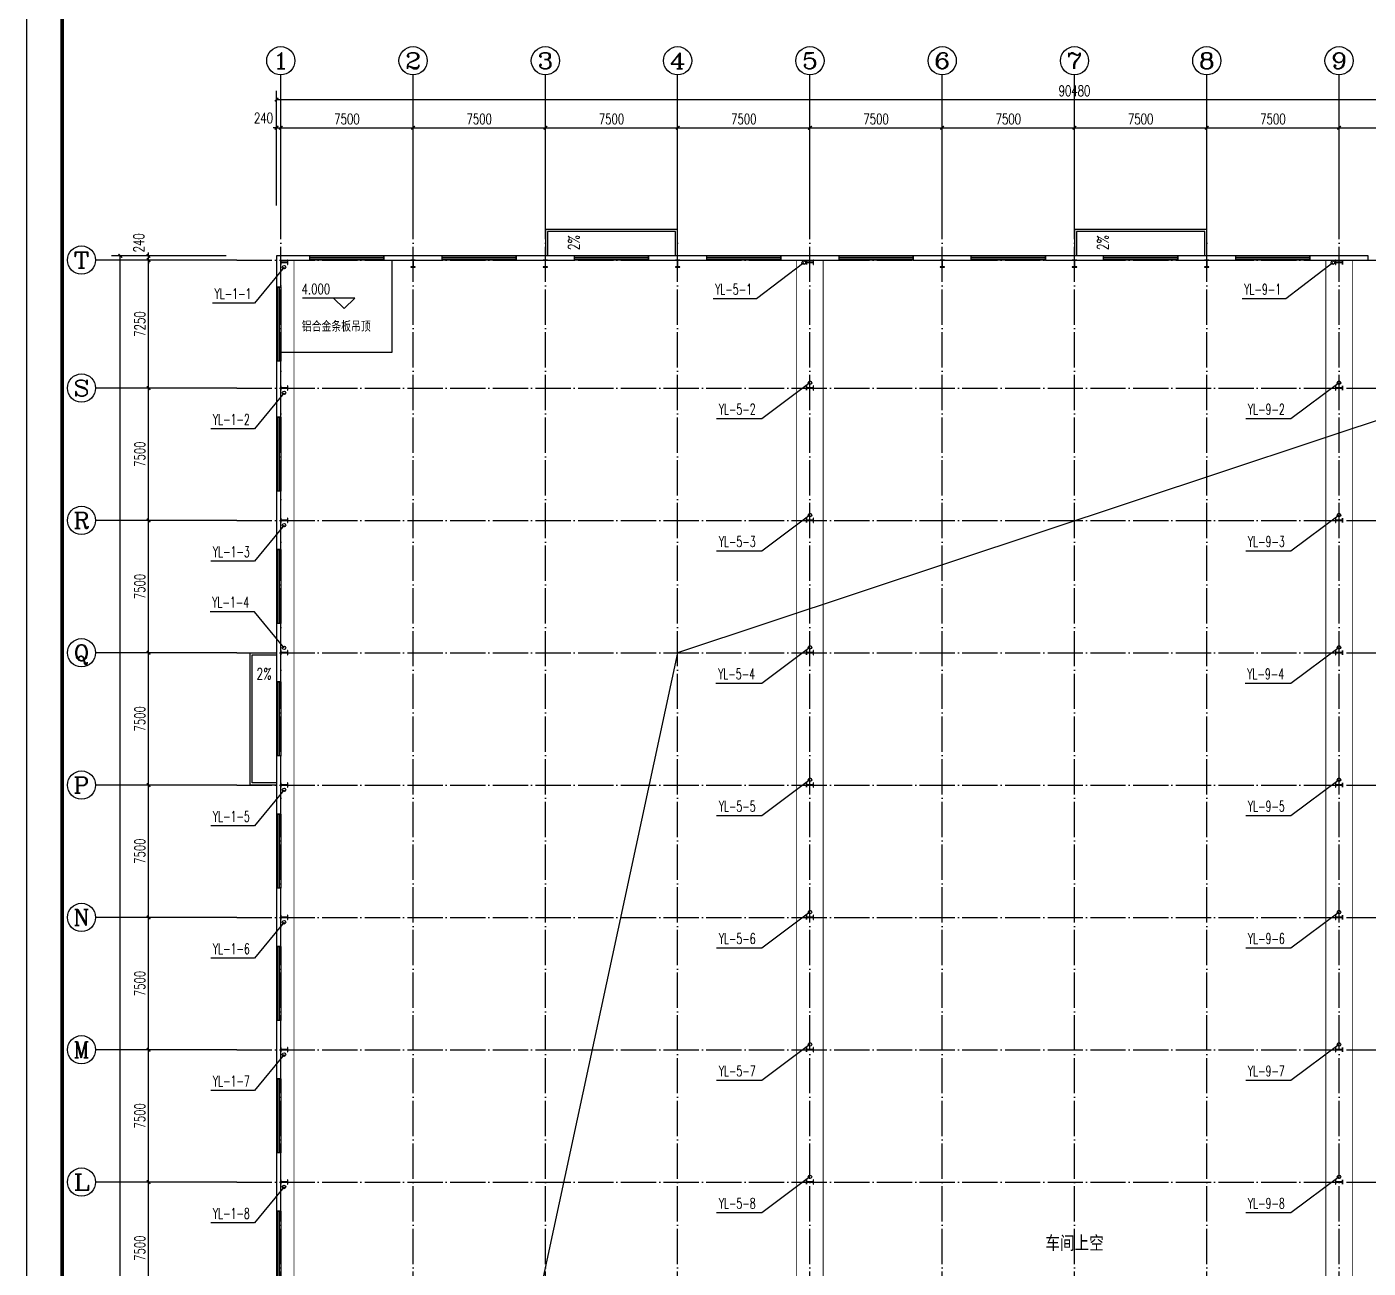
# Model space of a CAD drawing. Extents: x 14204718 to 16986381, y -1556765 to -15898.
# Drawn here: x 14849916 to 14925966, y -577024 to -506674 of the extents above; entities that cross this region are included whole.
import ezdxf
from ezdxf.enums import TextEntityAlignment as Align

# ---------------------------------------------------------------- set-up
doc = ezdxf.new("R2010")
doc.units = 0
doc.header["$LTSCALE"] = 1000
doc.header["$MEASUREMENT"] = 0
doc.linetypes.add('DASH', pattern=[0.35, 0.25, -0.1])
doc.linetypes.add('DOTE', pattern=[2.42, 2, -0.2, 0.02, -0.2])
for name, color, linetype in [('AXIS', 3, 'Continuous'), ('AXIS_TEXT', 7, 'Continuous'), ('COLUMN', 2, 'Continuous'), ('DIM_ELEV', 3, 'Continuous'), ('DIM_SYMB', 3, 'Continuous'), ('DIM_雨水', 3, 'Continuous'), ('DOTE', 8, 'DOTE'), ('PUB_TEXT', 7, 'Continuous'), ('TK', 4, 'Continuous'), ('TWT_TEXT', 7, 'Continuous'), ('VPIPE-雨水', 4, 'Continuous'), ('WALL-PARAPET', 6, 'Continuous'), ('WINDOW', 4, 'Continuous')]:
    doc.layers.add(name, color=color, linetype=linetype)
doc.styles.add('_TCH_AXIS', font='COMPLEX', dxfattribs={"bigfont": 'GBCBIG'})
doc.styles.add('_TCH_DIM', font='SIMPLEX', dxfattribs={"bigfont": 'GBCBIG'})
doc.styles.add('_TCH_DIM_T3', font='SIMPLEX', dxfattribs={"width": 0.705882, "bigfont": 'GBCBIG'})
doc.styles.add('_TWT_SERIAL', font='COMPLEX', dxfattribs={"width": 0.8, "height": 3, "bigfont": 'HZTXT'})
doc.styles.add('COMPLEX', font='COMPLEX')
doc.styles.add('TK-LG-B', font='', dxfattribs={"width": 0.75})
doc.styles.add('YAYA', font='', dxfattribs={"width": 0.8, "height": 1})
doc.styles.get('TK-LG-B').set_extended_font_data('SimSun')
doc.styles.get('YAYA').set_extended_font_data('SimSun')
doc.dimstyles.new('_TCH_ARCH&&200', dxfattribs={"dimtxt": 595, "dimasz": 200, "dimexe": 500, "dimexo": 600, "dimgap": 200, "dimtad": 1, "dimdec": 0, "dimzin": 0, "dimdsep": 46, "dimtxsty": '_TCH_DIM_T3', "dimblk": 'ARCHTICK', "dimcen": 0.09, "dimclrt": 7, "dimazin": 2, "dimtfac": 1, "dimtdec": 0, "dimtix": 1, "dimtmove": 2, "dimatfit": 3, "dimfxl": 0, "dimtolj": 1, "dimtzin": 0, "dimarcsym": 0})

# ---------------------------------------------------------------- blocks, each defined once
blk = doc.blocks.new('A$C797E1D2B')
at = {"layer": 'COLUMN'}
h = blk.add_hatch(color=256, dxfattribs=at)
h.paths.add_polyline_path([(125, 400), (250, 400), (250, 388), (130, 388), (130, 200), (125, 200)])
h.paths.add_polyline_path([(0, 400), (125, 400), (125, 200), (120, 200), (120, 388), (0, 388)])
h.paths.add_polyline_path([(0, 12), (120, 12), (120, 200), (125, 200), (125, 0), (0, 0)])
h.paths.add_polyline_path([(125, 200), (130, 200), (130, 12), (250, 12), (250, 0), (125, 0)])
blk.add_lwpolyline([(250, 0), (250, 12), (130, 12), (130, 388), (250, 388), (250, 400), (0, 400), (0, 388), (120, 388), (120, 12), (0, 12), (0, 0)], close=True, dxfattribs=at)
blk = doc.blocks.new('GeYuanFrame_11217718', base_point=(20.09, 4.53))
at = {"layer": 'TK'}
blk.add_lwpolyline([(20.09, 4.53), (20.09, 598.53), (1071.09, 598.53), (1071.09, 4.53)], close=True, dxfattribs=at)
at = {"layer": 'TK', "const_width": 1}
blk.add_lwpolyline([(45.09, 588.53), (1061.09, 588.53), (1061.09, 14.53), (45.09, 14.53)], close=True, dxfattribs=at)
blk = doc.blocks.new('$TCHSYS$WIN2D')
for p, q in [((-0.5, 0.5), (0.5, 0.5)), ((-0.5, 0.5), (-0.5, -0.5)), ((0.5, 0.5), (0.5, -0.5)), ((0.5, 0.167), (-0.5, 0.167)), ((0.5, -0.167), (-0.5, -0.167)), ((-0.5, -0.5), (0.5, -0.5))]:
    blk.add_line(p, q)
blk = doc.blocks.new('_AXISO')
blk.add_circle((0, 0), 0.5)
at = {"layer": 'AXIS_TEXT', "style": 'COMPLEX', "width": 1.041667}
blk.add_attdef('A', text='', height=0.56, dxfattribs=at).set_placement((-0.25, -0.28), (0.25, -0.28), align=Align.FIT)
blk = doc.blocks.new('_ArchTick')
at = {"color": 0, "linetype": 'ByBlock', "const_width": 0.4}
blk.add_lwpolyline([(-0.5, -0.5), (0.5, 0.5)], dxfattribs=at)
blk = doc.blocks.new('*D229')
at = {"layer": 'AXIS', "color": 0, "lineweight": -2}
for p, q in [((14861216, -519654), (14854716, -519654)), ((14855216, -647134), (14855216, -519654)), ((14861216, -647134), (14854716, -647134))]:
    blk.add_line(p, q, dxfattribs=at)
at = {"layer": 'Defpoints', "color": 0}
for p in [(14855216, -519654), (14861816, -519654), (14861816, -647134)]:
    blk.add_point(p, dxfattribs=at)
at = {"layer": 'AXIS', "color": 0, "lineweight": -2, "xscale": 200, "yscale": 200, "zscale": 200}
for p, rotation in [((14855216, -519654), 90), ((14855216, -647134), 270)]:
    blk.add_blockref('_ArchTick', p, dxfattribs=dict(at, rotation=rotation))
at = {"layer": 'AXIS', "color": 7, "insert": (14854719, -583394), "char_height": 595, "attachment_point": 5, "rotation": 90, "style": '_TCH_DIM_T3'}
blk.add_mtext('\\A1;127480', dxfattribs=at)
blk = doc.blocks.new('*D240')
at = {"layer": 'AXIS', "color": 0, "lineweight": -2}
for p, q in [((14861216, -572144), (14856316, -572144)), ((14856816, -579644), (14856816, -572144)), ((14861216, -579644), (14856316, -579644))]:
    blk.add_line(p, q, dxfattribs=at)
at = {"layer": 'Defpoints', "color": 0}
for p in [(14856816, -572144), (14861816, -572144), (14861816, -579644)]:
    blk.add_point(p, dxfattribs=at)
at = {"layer": 'AXIS', "color": 0, "lineweight": -2, "xscale": 200, "yscale": 200, "zscale": 200}
for p, rotation in [((14856816, -572144), 90), ((14856816, -579644), 270)]:
    blk.add_blockref('_ArchTick', p, dxfattribs=dict(at, rotation=rotation))
at = {"layer": 'AXIS', "color": 7, "insert": (14856319, -575894), "char_height": 595, "attachment_point": 5, "rotation": 90, "style": '_TCH_DIM_T3'}
blk.add_mtext('\\A1;7500', dxfattribs=at)
blk = doc.blocks.new('*D241')
at = {"layer": 'AXIS', "color": 0, "lineweight": -2}
for p, q in [((14861216, -564644), (14856316, -564644)), ((14856816, -572144), (14856816, -564644)), ((14861216, -572144), (14856316, -572144))]:
    blk.add_line(p, q, dxfattribs=at)
at = {"layer": 'Defpoints', "color": 0}
for p in [(14856816, -564644), (14861816, -564644), (14861816, -572144)]:
    blk.add_point(p, dxfattribs=at)
at = {"layer": 'AXIS', "color": 0, "lineweight": -2, "xscale": 200, "yscale": 200, "zscale": 200}
for p, rotation in [((14856816, -564644), 90), ((14856816, -572144), 270)]:
    blk.add_blockref('_ArchTick', p, dxfattribs=dict(at, rotation=rotation))
at = {"layer": 'AXIS', "color": 7, "insert": (14856319, -568394), "char_height": 595, "attachment_point": 5, "rotation": 90, "style": '_TCH_DIM_T3'}
blk.add_mtext('\\A1;7500', dxfattribs=at)
blk = doc.blocks.new('*D242')
at = {"layer": 'AXIS', "color": 0, "lineweight": -2}
for p, q in [((14861216, -557144), (14856316, -557144)), ((14856816, -564644), (14856816, -557144)), ((14861216, -564644), (14856316, -564644))]:
    blk.add_line(p, q, dxfattribs=at)
at = {"layer": 'Defpoints', "color": 0}
for p in [(14856816, -557144), (14861816, -557144), (14861816, -564644)]:
    blk.add_point(p, dxfattribs=at)
at = {"layer": 'AXIS', "color": 0, "lineweight": -2, "xscale": 200, "yscale": 200, "zscale": 200}
for p, rotation in [((14856816, -557144), 90), ((14856816, -564644), 270)]:
    blk.add_blockref('_ArchTick', p, dxfattribs=dict(at, rotation=rotation))
at = {"layer": 'AXIS', "color": 7, "insert": (14856319, -560894), "char_height": 595, "attachment_point": 5, "rotation": 90, "style": '_TCH_DIM_T3'}
blk.add_mtext('\\A1;7500', dxfattribs=at)
blk = doc.blocks.new('*D243')
at = {"layer": 'AXIS', "color": 0, "lineweight": -2}
for p, q in [((14861216, -549644), (14856316, -549644)), ((14856816, -557144), (14856816, -549644)), ((14861216, -557144), (14856316, -557144))]:
    blk.add_line(p, q, dxfattribs=at)
at = {"layer": 'Defpoints', "color": 0}
for p in [(14856816, -549644), (14861816, -549644), (14861816, -557144)]:
    blk.add_point(p, dxfattribs=at)
at = {"layer": 'AXIS', "color": 0, "lineweight": -2, "xscale": 200, "yscale": 200, "zscale": 200}
for p, rotation in [((14856816, -549644), 90), ((14856816, -557144), 270)]:
    blk.add_blockref('_ArchTick', p, dxfattribs=dict(at, rotation=rotation))
at = {"layer": 'AXIS', "color": 7, "insert": (14856319, -553394), "char_height": 595, "attachment_point": 5, "rotation": 90, "style": '_TCH_DIM_T3'}
blk.add_mtext('\\A1;7500', dxfattribs=at)
blk = doc.blocks.new('*D244')
at = {"layer": 'AXIS', "color": 0, "lineweight": -2}
for p, q in [((14861216, -542144), (14856316, -542144)), ((14856816, -549644), (14856816, -542144)), ((14861216, -549644), (14856316, -549644))]:
    blk.add_line(p, q, dxfattribs=at)
at = {"layer": 'Defpoints', "color": 0}
for p in [(14856816, -542144), (14861816, -542144), (14861816, -549644)]:
    blk.add_point(p, dxfattribs=at)
at = {"layer": 'AXIS', "color": 0, "lineweight": -2, "xscale": 200, "yscale": 200, "zscale": 200}
for p, rotation in [((14856816, -542144), 90), ((14856816, -549644), 270)]:
    blk.add_blockref('_ArchTick', p, dxfattribs=dict(at, rotation=rotation))
at = {"layer": 'AXIS', "color": 7, "insert": (14856319, -545894), "char_height": 595, "attachment_point": 5, "rotation": 90, "style": '_TCH_DIM_T3'}
blk.add_mtext('\\A1;7500', dxfattribs=at)
blk = doc.blocks.new('*D245')
at = {"layer": 'AXIS', "color": 0, "lineweight": -2}
for p, q in [((14861216, -534644), (14856316, -534644)), ((14856816, -542144), (14856816, -534644)), ((14861216, -542144), (14856316, -542144))]:
    blk.add_line(p, q, dxfattribs=at)
at = {"layer": 'Defpoints', "color": 0}
for p in [(14856816, -534644), (14861816, -534644), (14861816, -542144)]:
    blk.add_point(p, dxfattribs=at)
at = {"layer": 'AXIS', "color": 0, "lineweight": -2, "xscale": 200, "yscale": 200, "zscale": 200}
for p, rotation in [((14856816, -534644), 90), ((14856816, -542144), 270)]:
    blk.add_blockref('_ArchTick', p, dxfattribs=dict(at, rotation=rotation))
at = {"layer": 'AXIS', "color": 7, "insert": (14856319, -538394), "char_height": 595, "attachment_point": 5, "rotation": 90, "style": '_TCH_DIM_T3'}
blk.add_mtext('\\A1;7500', dxfattribs=at)
blk = doc.blocks.new('*D246')
at = {"layer": 'AXIS', "color": 0, "lineweight": -2}
for p, q in [((14861216, -527144), (14856316, -527144)), ((14856816, -534644), (14856816, -527144)), ((14861216, -534644), (14856316, -534644))]:
    blk.add_line(p, q, dxfattribs=at)
at = {"layer": 'Defpoints', "color": 0}
for p in [(14856816, -527144), (14861816, -527144), (14861816, -534644)]:
    blk.add_point(p, dxfattribs=at)
at = {"layer": 'AXIS', "color": 0, "lineweight": -2, "xscale": 200, "yscale": 200, "zscale": 200}
for p, rotation in [((14856816, -527144), 90), ((14856816, -534644), 270)]:
    blk.add_blockref('_ArchTick', p, dxfattribs=dict(at, rotation=rotation))
at = {"layer": 'AXIS', "color": 7, "insert": (14856319, -530894), "char_height": 595, "attachment_point": 5, "rotation": 90, "style": '_TCH_DIM_T3'}
blk.add_mtext('\\A1;7500', dxfattribs=at)
blk = doc.blocks.new('*D247')
at = {"layer": 'AXIS', "color": 0, "lineweight": -2}
for p, q in [((14861216, -519894), (14856316, -519894)), ((14856816, -527144), (14856816, -519894)), ((14861216, -527144), (14856316, -527144))]:
    blk.add_line(p, q, dxfattribs=at)
at = {"layer": 'Defpoints', "color": 0}
for p in [(14856816, -519894), (14861816, -519894), (14861816, -527144)]:
    blk.add_point(p, dxfattribs=at)
at = {"layer": 'AXIS', "color": 0, "lineweight": -2, "xscale": 200, "yscale": 200, "zscale": 200}
for p, rotation in [((14856816, -519894), 90), ((14856816, -527144), 270)]:
    blk.add_blockref('_ArchTick', p, dxfattribs=dict(at, rotation=rotation))
at = {"layer": 'AXIS', "color": 7, "insert": (14856319, -523519), "char_height": 595, "attachment_point": 5, "rotation": 90, "style": '_TCH_DIM_T3'}
blk.add_mtext('\\A1;7250', dxfattribs=at)
blk = doc.blocks.new('*D248')
at = {"layer": 'AXIS', "color": 0, "lineweight": -2}
for p, q in [((14861216, -519654), (14856316, -519654)), ((14861216, -519894), (14856316, -519894)), ((14856816, -519654), (14856816, -519454)), ((14856816, -519894), (14856816, -519654)), ((14856816, -519894), (14856816, -520094))]:
    blk.add_line(p, q, dxfattribs=at)
at = {"layer": 'Defpoints', "color": 0}
for p in [(14856816, -519654), (14861816, -519654), (14861816, -519894)]:
    blk.add_point(p, dxfattribs=at)
at = {"layer": 'AXIS', "color": 0, "lineweight": -2, "xscale": 200, "yscale": 200, "zscale": 200}
for p, rotation in [((14856816, -519654), 270), ((14856816, -519894), 90)]:
    blk.add_blockref('_ArchTick', p, dxfattribs=dict(at, rotation=rotation))
at = {"layer": 'AXIS', "color": 7, "insert": (14856266, -518914), "char_height": 595, "attachment_point": 5, "rotation": 90, "style": '_TCH_DIM_T3'}
blk.add_mtext('\\A1;240', dxfattribs=at)
blk = doc.blocks.new('*D330')
at = {"layer": 'AXIS', "color": 0, "lineweight": -2}
for p, q in [((14864076, -516794), (14864076, -510294)), ((14954556, -516794), (14954556, -510294)), ((14864076, -510794), (14954556, -510794))]:
    blk.add_line(p, q, dxfattribs=at)
at = {"layer": 'Defpoints', "color": 0}
for p in [(14954556, -510794), (14864076, -517394), (14954556, -517394)]:
    blk.add_point(p, dxfattribs=at)
at = {"layer": 'AXIS', "color": 0, "lineweight": -2, "xscale": 200, "yscale": 200, "zscale": 200, "rotation": 180}
blk.add_blockref('_ArchTick', (14864076, -510794), dxfattribs=at)
at = {"layer": 'AXIS', "color": 0, "lineweight": -2, "xscale": 200, "yscale": 200, "zscale": 200}
blk.add_blockref('_ArchTick', (14954556, -510794), dxfattribs=at)
at = {"layer": 'AXIS', "color": 7, "insert": (14909316, -510297), "char_height": 595, "attachment_point": 5, "style": '_TCH_DIM_T3'}
blk.add_mtext('\\A1;90480', dxfattribs=at)
blk = doc.blocks.new('*D331')
at = {"layer": 'AXIS', "color": 0, "lineweight": -2}
for p, q in [((14864076, -512394), (14863876, -512394)), ((14864076, -516794), (14864076, -511894)), ((14864076, -512394), (14864316, -512394)), ((14864316, -516794), (14864316, -511894)), ((14864316, -512394), (14864516, -512394))]:
    blk.add_line(p, q, dxfattribs=at)
at = {"layer": 'Defpoints', "color": 0}
for p in [(14864316, -512394), (14864076, -517394), (14864316, -517394)]:
    blk.add_point(p, dxfattribs=at)
at = {"layer": 'AXIS', "color": 0, "lineweight": -2, "xscale": 200, "yscale": 200, "zscale": 200}
blk.add_blockref('_ArchTick', (14864076, -512394), dxfattribs=at)
at = {"layer": 'AXIS', "color": 0, "lineweight": -2, "xscale": 200, "yscale": 200, "zscale": 200, "rotation": 180}
blk.add_blockref('_ArchTick', (14864316, -512394), dxfattribs=at)
at = {"layer": 'AXIS', "color": 7, "insert": (14863336, -511844), "char_height": 595, "attachment_point": 5, "style": '_TCH_DIM_T3'}
blk.add_mtext('\\A1;240', dxfattribs=at)
blk = doc.blocks.new('*D332')
at = {"layer": 'AXIS', "color": 0, "lineweight": -2}
for p, q in [((14864316, -516794), (14864316, -511894)), ((14864316, -512394), (14871816, -512394)), ((14871816, -516794), (14871816, -511894))]:
    blk.add_line(p, q, dxfattribs=at)
at = {"layer": 'Defpoints', "color": 0}
for p in [(14871816, -512394), (14864316, -517394), (14871816, -517394)]:
    blk.add_point(p, dxfattribs=at)
at = {"layer": 'AXIS', "color": 0, "lineweight": -2, "xscale": 200, "yscale": 200, "zscale": 200, "rotation": 180}
blk.add_blockref('_ArchTick', (14864316, -512394), dxfattribs=at)
at = {"layer": 'AXIS', "color": 0, "lineweight": -2, "xscale": 200, "yscale": 200, "zscale": 200}
blk.add_blockref('_ArchTick', (14871816, -512394), dxfattribs=at)
at = {"layer": 'AXIS', "color": 7, "insert": (14868066, -511897), "char_height": 595, "attachment_point": 5, "style": '_TCH_DIM_T3'}
blk.add_mtext('\\A1;7500', dxfattribs=at)
blk = doc.blocks.new('*D333')
at = {"layer": 'AXIS', "color": 0, "lineweight": -2}
for p, q in [((14871816, -516794), (14871816, -511894)), ((14871816, -512394), (14879316, -512394)), ((14879316, -516794), (14879316, -511894))]:
    blk.add_line(p, q, dxfattribs=at)
at = {"layer": 'Defpoints', "color": 0}
for p in [(14879316, -512394), (14871816, -517394), (14879316, -517394)]:
    blk.add_point(p, dxfattribs=at)
at = {"layer": 'AXIS', "color": 0, "lineweight": -2, "xscale": 200, "yscale": 200, "zscale": 200, "rotation": 180}
blk.add_blockref('_ArchTick', (14871816, -512394), dxfattribs=at)
at = {"layer": 'AXIS', "color": 0, "lineweight": -2, "xscale": 200, "yscale": 200, "zscale": 200}
blk.add_blockref('_ArchTick', (14879316, -512394), dxfattribs=at)
at = {"layer": 'AXIS', "color": 7, "insert": (14875566, -511897), "char_height": 595, "attachment_point": 5, "style": '_TCH_DIM_T3'}
blk.add_mtext('\\A1;7500', dxfattribs=at)
blk = doc.blocks.new('*D334')
at = {"layer": 'AXIS', "color": 0, "lineweight": -2}
for p, q in [((14879316, -516794), (14879316, -511894)), ((14879316, -512394), (14886816, -512394)), ((14886816, -516794), (14886816, -511894))]:
    blk.add_line(p, q, dxfattribs=at)
at = {"layer": 'Defpoints', "color": 0}
for p in [(14886816, -512394), (14879316, -517394), (14886816, -517394)]:
    blk.add_point(p, dxfattribs=at)
at = {"layer": 'AXIS', "color": 0, "lineweight": -2, "xscale": 200, "yscale": 200, "zscale": 200, "rotation": 180}
blk.add_blockref('_ArchTick', (14879316, -512394), dxfattribs=at)
at = {"layer": 'AXIS', "color": 0, "lineweight": -2, "xscale": 200, "yscale": 200, "zscale": 200}
blk.add_blockref('_ArchTick', (14886816, -512394), dxfattribs=at)
at = {"layer": 'AXIS', "color": 7, "insert": (14883066, -511897), "char_height": 595, "attachment_point": 5, "style": '_TCH_DIM_T3'}
blk.add_mtext('\\A1;7500', dxfattribs=at)
blk = doc.blocks.new('*D335')
at = {"layer": 'AXIS', "color": 0, "lineweight": -2}
for p, q in [((14886816, -516794), (14886816, -511894)), ((14886816, -512394), (14894316, -512394)), ((14894316, -516794), (14894316, -511894))]:
    blk.add_line(p, q, dxfattribs=at)
at = {"layer": 'Defpoints', "color": 0}
for p in [(14894316, -512394), (14886816, -517394), (14894316, -517394)]:
    blk.add_point(p, dxfattribs=at)
at = {"layer": 'AXIS', "color": 0, "lineweight": -2, "xscale": 200, "yscale": 200, "zscale": 200, "rotation": 180}
blk.add_blockref('_ArchTick', (14886816, -512394), dxfattribs=at)
at = {"layer": 'AXIS', "color": 0, "lineweight": -2, "xscale": 200, "yscale": 200, "zscale": 200}
blk.add_blockref('_ArchTick', (14894316, -512394), dxfattribs=at)
at = {"layer": 'AXIS', "color": 7, "insert": (14890566, -511897), "char_height": 595, "attachment_point": 5, "style": '_TCH_DIM_T3'}
blk.add_mtext('\\A1;7500', dxfattribs=at)
blk = doc.blocks.new('*D336')
at = {"layer": 'AXIS', "color": 0, "lineweight": -2}
for p, q in [((14894316, -516794), (14894316, -511894)), ((14894316, -512394), (14901816, -512394)), ((14901816, -516794), (14901816, -511894))]:
    blk.add_line(p, q, dxfattribs=at)
at = {"layer": 'Defpoints', "color": 0}
for p in [(14901816, -512394), (14894316, -517394), (14901816, -517394)]:
    blk.add_point(p, dxfattribs=at)
at = {"layer": 'AXIS', "color": 0, "lineweight": -2, "xscale": 200, "yscale": 200, "zscale": 200, "rotation": 180}
blk.add_blockref('_ArchTick', (14894316, -512394), dxfattribs=at)
at = {"layer": 'AXIS', "color": 0, "lineweight": -2, "xscale": 200, "yscale": 200, "zscale": 200}
blk.add_blockref('_ArchTick', (14901816, -512394), dxfattribs=at)
at = {"layer": 'AXIS', "color": 7, "insert": (14898066, -511897), "char_height": 595, "attachment_point": 5, "style": '_TCH_DIM_T3'}
blk.add_mtext('\\A1;7500', dxfattribs=at)
blk = doc.blocks.new('*D337')
at = {"layer": 'AXIS', "color": 0, "lineweight": -2}
for p, q in [((14901816, -516794), (14901816, -511894)), ((14901816, -512394), (14909316, -512394)), ((14909316, -516794), (14909316, -511894))]:
    blk.add_line(p, q, dxfattribs=at)
at = {"layer": 'Defpoints', "color": 0}
for p in [(14909316, -512394), (14901816, -517394), (14909316, -517394)]:
    blk.add_point(p, dxfattribs=at)
at = {"layer": 'AXIS', "color": 0, "lineweight": -2, "xscale": 200, "yscale": 200, "zscale": 200, "rotation": 180}
blk.add_blockref('_ArchTick', (14901816, -512394), dxfattribs=at)
at = {"layer": 'AXIS', "color": 0, "lineweight": -2, "xscale": 200, "yscale": 200, "zscale": 200}
blk.add_blockref('_ArchTick', (14909316, -512394), dxfattribs=at)
at = {"layer": 'AXIS', "color": 7, "insert": (14905566, -511897), "char_height": 595, "attachment_point": 5, "style": '_TCH_DIM_T3'}
blk.add_mtext('\\A1;7500', dxfattribs=at)
blk = doc.blocks.new('*D338')
at = {"layer": 'AXIS', "color": 0, "lineweight": -2}
for p, q in [((14909316, -516794), (14909316, -511894)), ((14909316, -512394), (14916816, -512394)), ((14916816, -516794), (14916816, -511894))]:
    blk.add_line(p, q, dxfattribs=at)
at = {"layer": 'Defpoints', "color": 0}
for p in [(14916816, -512394), (14909316, -517394), (14916816, -517394)]:
    blk.add_point(p, dxfattribs=at)
at = {"layer": 'AXIS', "color": 0, "lineweight": -2, "xscale": 200, "yscale": 200, "zscale": 200, "rotation": 180}
blk.add_blockref('_ArchTick', (14909316, -512394), dxfattribs=at)
at = {"layer": 'AXIS', "color": 0, "lineweight": -2, "xscale": 200, "yscale": 200, "zscale": 200}
blk.add_blockref('_ArchTick', (14916816, -512394), dxfattribs=at)
at = {"layer": 'AXIS', "color": 7, "insert": (14913066, -511897), "char_height": 595, "attachment_point": 5, "style": '_TCH_DIM_T3'}
blk.add_mtext('\\A1;7500', dxfattribs=at)
blk = doc.blocks.new('*D339')
at = {"layer": 'AXIS', "color": 0, "lineweight": -2}
for p, q in [((14916816, -516794), (14916816, -511894)), ((14916816, -512394), (14924316, -512394)), ((14924316, -516794), (14924316, -511894))]:
    blk.add_line(p, q, dxfattribs=at)
at = {"layer": 'Defpoints', "color": 0}
for p in [(14924316, -512394), (14916816, -517394), (14924316, -517394)]:
    blk.add_point(p, dxfattribs=at)
at = {"layer": 'AXIS', "color": 0, "lineweight": -2, "xscale": 200, "yscale": 200, "zscale": 200, "rotation": 180}
blk.add_blockref('_ArchTick', (14916816, -512394), dxfattribs=at)
at = {"layer": 'AXIS', "color": 0, "lineweight": -2, "xscale": 200, "yscale": 200, "zscale": 200}
blk.add_blockref('_ArchTick', (14924316, -512394), dxfattribs=at)
at = {"layer": 'AXIS', "color": 7, "insert": (14920566, -511897), "char_height": 595, "attachment_point": 5, "style": '_TCH_DIM_T3'}
blk.add_mtext('\\A1;7500', dxfattribs=at)
blk = doc.blocks.new('*D340')
at = {"layer": 'AXIS', "color": 0, "lineweight": -2}
for p, q in [((14924316, -516794), (14924316, -511894)), ((14924316, -512394), (14931816, -512394)), ((14931816, -516794), (14931816, -511894))]:
    blk.add_line(p, q, dxfattribs=at)
at = {"layer": 'Defpoints', "color": 0}
for p in [(14931816, -512394), (14924316, -517394), (14931816, -517394)]:
    blk.add_point(p, dxfattribs=at)
at = {"layer": 'AXIS', "color": 0, "lineweight": -2, "xscale": 200, "yscale": 200, "zscale": 200, "rotation": 180}
blk.add_blockref('_ArchTick', (14924316, -512394), dxfattribs=at)
at = {"layer": 'AXIS', "color": 0, "lineweight": -2, "xscale": 200, "yscale": 200, "zscale": 200}
blk.add_blockref('_ArchTick', (14931816, -512394), dxfattribs=at)
at = {"layer": 'AXIS', "color": 7, "insert": (14928066, -511897), "char_height": 595, "attachment_point": 5, "style": '_TCH_DIM_T3'}
blk.add_mtext('\\A1;7500', dxfattribs=at)

msp = doc.modelspace()

# ---------------------------------------------------------------- linework, layer by layer
at = {"ltscale": 0.5}
for points in [[(14886816.4, -519654.1), (14886816.4, -518154.1), (14879316.4, -518154.1), (14879316.4, -519654.1)], [(14886696.4, -519654.1), (14886696.4, -518274.1), (14879436.4, -518274.1), (14879436.4, -519654.1)], [(14916816.4, -519654.1), (14916816.4, -518154.1), (14909316.4, -518154.1), (14909316.4, -519654.1)], [(14916696.4, -519654.1), (14916696.4, -518274.1), (14909436.4, -518274.1), (14909436.4, -519654.1)], [(14864316.4, -525114.1), (14870636.4, -525114.1), (14870636.4, -519894.1)], [(14864076.4, -549644.1), (14862576.4, -549644.1), (14862576.4, -542144.1), (14864076.4, -542144.1)], [(14864076.4, -549524.1), (14862696.4, -549524.1), (14862696.4, -542264.1), (14864076.4, -542264.1)]]:
    msp.add_lwpolyline(points, dxfattribs=at)
at = {"color": 8, "ltscale": 0.5}
msp.add_lwpolyline([(14953834.1, -519894.1), (14886816.4, -542149.1), (14864316.4, -646644.1)], dxfattribs=at)
at = {"color": 8, "linetype": 'DASH', "ltscale": 6, "const_width": 50}
for points in [[(14865066.4, -519894.1), (14865066.4, -646894.1)], [(14893566.4, -519894.1), (14893566.4, -646894.1)], [(14895066.4, -519894.1), (14895066.4, -646894.1)], [(14923566.4, -519894.1), (14923566.4, -646894.1)], [(14925066.4, -519894.1), (14925066.4, -646894.1)]]:
    msp.add_lwpolyline(points, dxfattribs=at)
at = {"layer": 'AXIS'}
for p, q in [((14864316.4, -517394.1), (14864316.4, -509394.1)), ((14871816.4, -517394.1), (14871816.4, -509394.1)), ((14879316.4, -517394.1), (14879316.4, -509394.1)), ((14886816.4, -517394.1), (14886816.4, -509394.1)), ((14894316.4, -517394.1), (14894316.4, -509394.1)), ((14901816.4, -517394.1), (14901816.4, -509394.1)), ((14909316.4, -517394.1), (14909316.4, -509394.1)), ((14916816.4, -517394.1), (14916816.4, -509394.1)), ((14924316.4, -517394.1), (14924316.4, -509394.1)), ((14861816.4, -519894.1), (14853816.4, -519894.1)), ((14861816.4, -527144.1), (14853816.4, -527144.1)), ((14861816.4, -534644.1), (14853816.4, -534644.1)), ((14861816.4, -542144.1), (14853816.4, -542144.1)), ((14861816.4, -549644.1), (14853816.4, -549644.1)), ((14861816.4, -557144.1), (14853816.4, -557144.1)), ((14861816.4, -564644.1), (14853816.4, -564644.1)), ((14861816.4, -572144.1), (14853816.4, -572144.1))]:
    msp.add_line(p, q, dxfattribs=at)
at = {"layer": 'DIM_ELEV'}
for p, q in [((14868506.1, -522042.9), (14865554.1, -522042.9)), ((14867906.1, -522642.9), (14867306.1, -522042.9)), ((14867906.1, -522642.9), (14868506.1, -522042.9))]:
    msp.add_line(p, q, dxfattribs=at)
at = {"layer": 'DIM_SYMB'}
for points in [[(14881471.7, -519474.1, 0, 0, 0), (14881471.7, -518824.1, 120, 0, 0), (14881471.7, -518374.1, 0, 0, 0)], [(14911471.7, -519474.1, 0, 0, 0), (14911471.7, -518824.1, 120, 0, 0), (14911471.7, -518374.1, 0, 0, 0)], [(14863896.4, -543883.4, 0, 0, 0), (14863246.4, -543883.4, 120, 0, 0), (14862796.4, -543883.4, 0, 0, 0)]]:
    msp.add_lwpolyline(points, format="xyseb", dxfattribs=at)
at = {"layer": 'DIM_雨水'}
for p, q in [((14893966, -520044.1), (14891290.7, -522087.8)), ((14923966, -520044.1), (14921290.7, -522087.8)), ((14864499.6, -520294.3), (14862817.1, -522338)), ((14862817.1, -522338), (14860436.1, -522338)), ((14891290.7, -522087.8), (14888820.4, -522087.8)), ((14921290.7, -522087.8), (14918820.4, -522087.8)), ((14894316.4, -526844.1, 3000), (14891586, -528887.8)), ((14924316.4, -526844.1, 3000), (14921586, -528887.8)), ((14864499.6, -527419.3), (14862817.1, -529463)), ((14891586, -528887.8), (14889025.9, -528887.8)), ((14921586, -528887.8), (14919025.9, -528887.8)), ((14862817.1, -529463), (14860346.8, -529463)), ((14894316.4, -534344.1, 3000), (14891586, -536387.8)), ((14924316.4, -534344.1, 3000), (14921586, -536387.8)), ((14864499.6, -534919.3), (14862817.1, -536963)), ((14891586, -536387.8), (14889025.9, -536387.8)), ((14921586, -536387.8), (14919025.9, -536387.8)), ((14862817.1, -536963), (14860346.8, -536963)), ((14862817.1, -539825.2), (14860311, -539825.2)), ((14864499.6, -541868.9), (14862817.1, -539825.2)), ((14894316.4, -541844.1, 3000), (14891586, -543887.8)), ((14924316.4, -541844.1, 3000), (14921586, -543887.8)), ((14891586, -543887.8), (14888989.9, -543887.8)), ((14921586, -543887.8), (14918989.9, -543887.8)), ((14894316.4, -549344.1, 3000), (14891586, -551387.8)), ((14924316.4, -549344.1, 3000), (14921586, -551387.8)), ((14864499.6, -549919.3), (14862817.1, -551963)), ((14862817.1, -551963), (14860346.8, -551963)), ((14891586, -551387.8), (14889025.9, -551387.8)), ((14921586, -551387.8), (14919025.9, -551387.8)), ((14864499.6, -557419.3), (14862817.1, -559463)), ((14894316.4, -556844.1, 3000), (14891586, -558887.8)), ((14924316.4, -556844.1, 3000), (14921586, -558887.8)), ((14891586, -558887.8), (14889025.9, -558887.8)), ((14921586, -558887.8), (14919025.9, -558887.8)), ((14862817.1, -559463), (14860346.8, -559463)), ((14864499.6, -564919.3), (14862817.1, -566963)), ((14894316.4, -564344.1, 3000), (14891586, -566387.8)), ((14924316.4, -564344.1, 3000), (14921586, -566387.8)), ((14891586, -566387.8), (14889025.9, -566387.8)), ((14921586, -566387.8), (14919025.9, -566387.8)), ((14862817.1, -566963), (14860346.8, -566963)), ((14894316.4, -571844.1, 3000), (14891586, -573887.8)), ((14924316.4, -571844.1, 3000), (14921586, -573887.8)), ((14864499.6, -572419.3), (14862817.1, -574463)), ((14891586, -573887.8), (14889025.9, -573887.8)), ((14921586, -573887.8), (14919025.9, -573887.8)), ((14862817.1, -574463), (14860346.8, -574463))]:
    msp.add_line(p, q, dxfattribs=at)
at = {"layer": 'DOTE'}
for p, q in [((14864316.4, -649394.1), (14864316.4, -517394.1)), ((14871816.4, -649394.1), (14871816.4, -517394.1)), ((14879316.4, -649394.1), (14879316.4, -517394.1)), ((14886816.4, -649394.1), (14886816.4, -517394.1)), ((14894316.4, -649394.1), (14894316.4, -517394.1)), ((14901816.4, -649394.1), (14901816.4, -517394.1)), ((14909316.4, -649394.1), (14909316.4, -517394.1)), ((14916816.4, -649394.1), (14916816.4, -517394.1)), ((14924316.4, -649394.1), (14924316.4, -517394.1)), ((14861816.4, -519894.1), (14956816.4, -519894.1)), ((14861816.4, -527144.1), (14956816.4, -527144.1)), ((14861816.4, -534644.1), (14956816.4, -534644.1)), ((14861816.4, -542144.1), (14956816.4, -542144.1)), ((14861816.4, -549644.1), (14956816.4, -549644.1)), ((14861816.4, -557144.1), (14956816.4, -557144.1)), ((14861816.4, -564644.1), (14956816.4, -564644.1)), ((14861816.4, -572144.1), (14956816.4, -572144.1))]:
    msp.add_line(p, q, dxfattribs=at)
at = {"layer": 'VPIPE-雨水', "linetype": 'Continuous'}
for centre in [(14893966, -520044.1), (14923966, -520044.1), (14864499.6, -520294.3), (14894316.4, -526844.1), (14924316.4, -526844.1), (14864499.6, -527419.3), (14894316.4, -534344.1), (14924316.4, -534344.1), (14864499.6, -534919.3), (14864499.6, -541868.9), (14894316.4, -541844.1), (14924316.4, -541844.1), (14864499.6, -549919.3), (14894316.4, -549344.1), (14924316.4, -549344.1), (14864499.6, -557419.3), (14894316.4, -556844.1), (14924316.4, -556844.1), (14894316.4, -564344.1), (14924316.4, -564344.1), (14864499.6, -564919.3), (14894316.4, -571844.1), (14924316.4, -571844.1), (14864499.6, -572419.3)]:
    msp.add_circle(centre, 100, dxfattribs=at)
at = {"layer": 'WALL-PARAPET'}
for p, q in [((14864076.4, -519654.1), (14864076.4, -521419.1)), ((14865966.4, -519654.1), (14864076.4, -519654.1)), ((14864316.4, -521419.1), (14864316.4, -519894.1)), ((14864316.4, -519894.1), (14865966.4, -519894.1)), ((14865966.4, -519894.1), (14865966.4, -519654.1)), ((14873466.4, -519654.1), (14870166.4, -519654.1)), ((14870166.4, -519654.1), (14870166.4, -519894.1)), ((14870166.4, -519894.1), (14873466.4, -519894.1)), ((14873466.4, -519894.1), (14873466.4, -519654.1)), ((14880966.4, -519654.1), (14877666.4, -519654.1)), ((14877666.4, -519654.1), (14877666.4, -519894.1)), ((14877666.4, -519894.1), (14880966.4, -519894.1)), ((14880966.4, -519894.1), (14880966.4, -519654.1)), ((14888466.4, -519654.1), (14885166.4, -519654.1)), ((14885166.4, -519654.1), (14885166.4, -519894.1)), ((14885166.4, -519894.1), (14888466.4, -519894.1)), ((14888466.4, -519894.1), (14888466.4, -519654.1)), ((14895966.4, -519654.1), (14892666.4, -519654.1)), ((14892666.4, -519654.1), (14892666.4, -519894.1)), ((14892666.4, -519894.1), (14895966.4, -519894.1)), ((14895966.4, -519894.1), (14895966.4, -519654.1)), ((14903466.4, -519654.1), (14900166.4, -519654.1)), ((14900166.4, -519654.1), (14900166.4, -519894.1)), ((14900166.4, -519894.1), (14903466.4, -519894.1)), ((14903466.4, -519894.1), (14903466.4, -519654.1)), ((14910966.4, -519654.1), (14907666.4, -519654.1)), ((14907666.4, -519654.1), (14907666.4, -519894.1)), ((14907666.4, -519894.1), (14910966.4, -519894.1)), ((14910966.4, -519894.1), (14910966.4, -519654.1)), ((14918466.4, -519654.1), (14915166.4, -519654.1)), ((14915166.4, -519654.1), (14915166.4, -519894.1)), ((14915166.4, -519894.1), (14918466.4, -519894.1)), ((14918466.4, -519894.1), (14918466.4, -519654.1)), ((14925966.4, -519654.1), (14922666.4, -519654.1)), ((14922666.4, -519654.1), (14922666.4, -519894.1)), ((14922666.4, -519894.1), (14925966.4, -519894.1)), ((14925966.4, -519894.1), (14925966.4, -519654.1)), ((14864076.4, -521419.1), (14864316.4, -521419.1)), ((14864076.4, -525619.1), (14864076.4, -528794.1)), ((14864316.4, -525619.1), (14864076.4, -525619.1)), ((14864316.4, -528794.1), (14864316.4, -525619.1)), ((14864076.4, -528794.1), (14864316.4, -528794.1)), ((14864076.4, -532994.1), (14864076.4, -536294.1)), ((14864316.4, -532994.1), (14864076.4, -532994.1)), ((14864316.4, -536294.1), (14864316.4, -532994.1)), ((14864076.4, -536294.1), (14864316.4, -536294.1)), ((14864076.4, -540494.1), (14864076.4, -543794.1)), ((14864316.4, -540494.1), (14864076.4, -540494.1)), ((14864316.4, -543794.1), (14864316.4, -540494.1)), ((14864076.4, -543794.1), (14864316.4, -543794.1)), ((14864076.4, -547994.1), (14864076.4, -551294.1)), ((14864316.4, -547994.1), (14864076.4, -547994.1)), ((14864316.4, -551294.1), (14864316.4, -547994.1)), ((14864076.4, -551294.1), (14864316.4, -551294.1)), ((14864076.4, -555494.1), (14864076.4, -558794.1)), ((14864316.4, -555494.1), (14864076.4, -555494.1)), ((14864316.4, -558794.1), (14864316.4, -555494.1)), ((14864076.4, -558794.1), (14864316.4, -558794.1)), ((14864076.4, -562994.1), (14864076.4, -566294.1)), ((14864316.4, -562994.1), (14864076.4, -562994.1)), ((14864316.4, -566294.1), (14864316.4, -562994.1)), ((14864076.4, -566294.1), (14864316.4, -566294.1)), ((14864076.4, -570494.1), (14864076.4, -573794.1)), ((14864316.4, -570494.1), (14864076.4, -570494.1)), ((14864316.4, -573794.1), (14864316.4, -570494.1)), ((14864076.4, -573794.1), (14864316.4, -573794.1))]:
    msp.add_line(p, q, dxfattribs=at)

# ---------------------------------------------------------------- block references
at = {"xscale": 200, "yscale": 200, "zscale": 200, "rotation": 270}
msp.add_blockref('GeYuanFrame_11217718', (14849916.4, -483794.1), dxfattribs=at)
for p, rotation in [((14864316.4, -519894.1), 270), ((14871941.4, -519894.1), 180), ((14879441.4, -519894.1), 180), ((14886941.4, -519894.1), 180), ((14894116.4, -519894.1), 270), ((14901941.4, -519894.1), 180), ((14909441.4, -519894.1), 180), ((14916941.4, -519894.1), 180), ((14924116.4, -519894.1), 270), ((14864316.4, -527019.1), 270), ((14894116.4, -527019.1), 270), ((14924116.4, -527019.1), 270), ((14864316.4, -534519.1), 270), ((14894116.4, -534519.1), 270), ((14924116.4, -534519.1), 270), ((14864316.4, -542019.1), 270), ((14894116.4, -542019.1), 270), ((14924116.4, -542019.1), 270), ((14864316.4, -549519.1), 270), ((14894116.4, -549519.1), 270), ((14924116.4, -549519.1), 270), ((14864316.4, -557019.1), 270), ((14894116.4, -557019.1), 270), ((14924116.4, -557019.1), 270), ((14864316.4, -564519.1), 270), ((14894116.4, -564519.1), 270), ((14924116.4, -564519.1), 270), ((14864316.4, -572019.1), 270), ((14894116.4, -572019.1), 270), ((14924116.4, -572019.1), 270)]:
    msp.add_blockref('A$C797E1D2B', p, dxfattribs=dict(rotation=rotation))
at = {"layer": 'AXIS'}
ref = msp.add_blockref('_AXISO', (14864316.4, -508594.1), dxfattribs=dict(at, xscale=1600, yscale=1600, zscale=1600))
ref.add_attrib('A', '1', dxfattribs={"layer": 'AXIS_TEXT', "ltscale": 0.5, "height": 905.1, "style": '_TCH_AXIS', "width": 2.333333}).set_placement((14863863.9, -509046.6), (14864769, -509046.6), align=Align.FIT)
ref = msp.add_blockref('_AXISO', (14871816.4, -508594.1), dxfattribs=dict(at, xscale=1600, yscale=1600, zscale=1600))
ref.add_attrib('A', '2', dxfattribs={"layer": 'AXIS_TEXT', "ltscale": 0.5, "height": 905.1, "style": '_TCH_AXIS', "width": 1.5}).set_placement((14871363.9, -509046.6), (14872269, -509046.6), align=Align.FIT)
ref = msp.add_blockref('_AXISO', (14879316.4, -508594.1), dxfattribs=dict(at, xscale=1600, yscale=1600, zscale=1600))
ref.add_attrib('A', '3', dxfattribs={"layer": 'AXIS_TEXT', "ltscale": 0.5, "height": 905.1, "style": '_TCH_AXIS', "width": 1.5}).set_placement((14878863.9, -509046.6), (14879769, -509046.6), align=Align.FIT)
ref = msp.add_blockref('_AXISO', (14886816.4, -508594.1), dxfattribs=dict(at, xscale=1600, yscale=1600, zscale=1600))
ref.add_attrib('A', '4', dxfattribs={"layer": 'AXIS_TEXT', "ltscale": 0.5, "height": 905.1, "style": '_TCH_AXIS', "width": 1.3125}).set_placement((14886363.9, -509046.6), (14887269, -509046.6), align=Align.FIT)
ref = msp.add_blockref('_AXISO', (14894316.4, -508594.1), dxfattribs=dict(at, xscale=1600, yscale=1600, zscale=1600))
ref.add_attrib('A', '5', dxfattribs={"layer": 'AXIS_TEXT', "ltscale": 0.5, "height": 905.1, "style": '_TCH_AXIS', "width": 1.5}).set_placement((14893863.9, -509046.6), (14894769, -509046.6), align=Align.FIT)
ref = msp.add_blockref('_AXISO', (14901816.4, -508594.1), dxfattribs=dict(at, xscale=1600, yscale=1600, zscale=1600))
ref.add_attrib('A', '6', dxfattribs={"layer": 'AXIS_TEXT', "ltscale": 0.5, "height": 905.1, "style": '_TCH_AXIS', "width": 1.5}).set_placement((14901363.9, -509046.6), (14902269, -509046.6), align=Align.FIT)
ref = msp.add_blockref('_AXISO', (14909316.4, -508594.1), dxfattribs=dict(at, xscale=1600, yscale=1600, zscale=1600))
ref.add_attrib('A', '7', dxfattribs={"layer": 'AXIS_TEXT', "ltscale": 0.5, "height": 905.1, "style": '_TCH_AXIS', "width": 1.5}).set_placement((14908863.9, -509046.6), (14909769, -509046.6), align=Align.FIT)
ref = msp.add_blockref('_AXISO', (14916816.4, -508594.1), dxfattribs=dict(at, xscale=1600, yscale=1600, zscale=1600))
ref.add_attrib('A', '8', dxfattribs={"layer": 'AXIS_TEXT', "ltscale": 0.5, "height": 905.1, "style": '_TCH_AXIS', "width": 1.5}).set_placement((14916363.9, -509046.6), (14917269, -509046.6), align=Align.FIT)
ref = msp.add_blockref('_AXISO', (14924316.4, -508594.1), dxfattribs=dict(at, xscale=1600, yscale=1600, zscale=1600))
ref.add_attrib('A', '9', dxfattribs={"layer": 'AXIS_TEXT', "ltscale": 0.5, "height": 905.1, "style": '_TCH_AXIS', "width": 1.5}).set_placement((14923863.9, -509046.6), (14924769, -509046.6), align=Align.FIT)
ref = msp.add_blockref('_AXISO', (14853016.4, -519894.1), dxfattribs=dict(at, xscale=1600, yscale=1600, zscale=1600))
ref.add_attrib('A', 'T', dxfattribs={"layer": 'AXIS_TEXT', "ltscale": 0.5, "height": 905.1, "style": '_TCH_AXIS', "width": 1.4}).set_placement((14852563.9, -520346.6), (14853469, -520346.6), align=Align.FIT)
ref = msp.add_blockref('_AXISO', (14853016.4, -527144.1), dxfattribs=dict(at, xscale=1600, yscale=1600, zscale=1600))
ref.add_attrib('A', 'S', dxfattribs={"layer": 'AXIS_TEXT', "ltscale": 0.5, "height": 905.1, "style": '_TCH_AXIS', "width": 1.5}).set_placement((14852563.9, -527596.6), (14853469, -527596.6), align=Align.FIT)
ref = msp.add_blockref('_AXISO', (14853016.4, -534644.1), dxfattribs=dict(at, xscale=1600, yscale=1600, zscale=1600))
ref.add_attrib('A', 'R', dxfattribs={"layer": 'AXIS_TEXT', "ltscale": 0.5, "height": 905.1, "style": '_TCH_AXIS', "width": 1.166667}).set_placement((14852563.9, -535096.6), (14853469, -535096.6), align=Align.FIT)
ref = msp.add_blockref('_AXISO', (14853016.4, -542144.1), dxfattribs=dict(at, xscale=1600, yscale=1600, zscale=1600))
ref.add_attrib('A', 'Q', dxfattribs={"layer": 'AXIS_TEXT', "ltscale": 0.5, "height": 905.1, "style": '_TCH_AXIS', "width": 1.3125}).set_placement((14852563.9, -542596.6), (14853469, -542596.6), align=Align.FIT)
ref = msp.add_blockref('_AXISO', (14853016.4, -549644.1), dxfattribs=dict(at, xscale=1600, yscale=1600, zscale=1600))
ref.add_attrib('A', 'P', dxfattribs={"layer": 'AXIS_TEXT', "ltscale": 0.5, "height": 905.1, "style": '_TCH_AXIS', "width": 1.235294}).set_placement((14852563.9, -550096.6), (14853469, -550096.6), align=Align.FIT)
ref = msp.add_blockref('_AXISO', (14853016.4, -557144.1), dxfattribs=dict(at, xscale=1600, yscale=1600, zscale=1600))
ref.add_attrib('A', 'N', dxfattribs={"layer": 'AXIS_TEXT', "ltscale": 0.5, "height": 905.1, "style": '_TCH_AXIS', "width": 1.105263}).set_placement((14852563.9, -557596.6), (14853469, -557596.6), align=Align.FIT)
ref = msp.add_blockref('_AXISO', (14853016.4, -564644.1), dxfattribs=dict(at, xscale=1600, yscale=1600, zscale=1600))
ref.add_attrib('A', 'M', dxfattribs={"layer": 'AXIS_TEXT', "ltscale": 0.5, "height": 905.1, "style": '_TCH_AXIS'}).set_placement((14852563.9, -565096.6), (14853469, -565096.6), align=Align.FIT)
ref = msp.add_blockref('_AXISO', (14853016.4, -572144.1), dxfattribs=dict(at, xscale=1600, yscale=1600, zscale=1600))
ref.add_attrib('A', 'L', dxfattribs={"layer": 'AXIS_TEXT', "ltscale": 0.5, "height": 905.1, "style": '_TCH_AXIS', "width": 1.4}).set_placement((14852563.9, -572596.6), (14853469, -572596.6), align=Align.FIT)
at = {"layer": 'WINDOW', "xscale": 4200, "yscale": 240, "zscale": 4200}
for p, rotation in [((14868066.4, -519774.1), 180), ((14875566.4, -519774.1), 180), ((14883066.4, -519774.1), 180), ((14890566.4, -519774.1), 180), ((14898066.4, -519774.1), 180), ((14905566.4, -519774.1), 180), ((14913066.4, -519774.1), 180), ((14920566.4, -519774.1), 180), ((14864196.4, -523519.1), 270), ((14864196.4, -530894.1), 270), ((14864196.4, -538394.1), 270), ((14864196.4, -545894.1), 270), ((14864196.4, -553394.1), 270), ((14864196.4, -560894.1), 270), ((14864196.4, -568394.1), 270), ((14864196.4, -575894.1), 270)]:
    msp.add_blockref('$TCHSYS$WIN2D', p, dxfattribs=dict(at, rotation=rotation))

# ---------------------------------------------------------------- texts
at = {"layer": 'PUB_TEXT', "style": '_TCH_DIM', "width": 0.705882}
for p in [(14881246.7, -519331.2), (14911246.7, -519331.2)]:
    msp.add_text('2%%%', height=637.5, rotation=90, dxfattribs=at).set_placement(p)
at = {"layer": 'PUB_TEXT'}
for s, height, style, width, p in [('4.000', 595, '_TCH_DIM', 0.705882, (14865494.1, -521832.9)), ('铝合金条板吊顶', 531.65, 'TK-LG-B', 0.75, (14865508.9, -523896.1)), ('2%%%', 637.5, '_TCH_DIM', 0.705882, (14862939.3, -543658.4)), ('车间上空', 759.49, 'YAYA', 0.8, (14907662.6, -575970.6))]:
    msp.add_text(s, height=height, dxfattribs=dict(at, style=style, width=width)).set_placement(p)
at = {"layer": 'TWT_TEXT', "style": '_TWT_SERIAL', "width": 0.64}
for s, p in [('YL-1-1', (14860556.1, -522098)), ('YL-5-1', (14888940.4, -521847.8)), ('YL-9-1', (14918940.4, -521847.8)), ('YL-5-2', (14889145.9, -528647.8)), ('YL-9-2', (14919145.9, -528647.8)), ('YL-1-2', (14860466.8, -529223)), ('YL-1-3', (14860466.8, -536723)), ('YL-5-3', (14889145.9, -536147.8)), ('YL-9-3', (14919145.9, -536147.8)), ('YL-1-4', (14860431, -539585.2)), ('YL-5-4', (14889109.9, -543647.8)), ('YL-9-4', (14919109.9, -543647.8)), ('YL-5-5', (14889145.9, -551147.8)), ('YL-9-5', (14919145.9, -551147.8)), ('YL-1-5', (14860466.8, -551723)), ('YL-5-6', (14889145.9, -558647.8)), ('YL-9-6', (14919145.9, -558647.8)), ('YL-1-6', (14860466.8, -559223)), ('YL-5-7', (14889145.9, -566147.8)), ('YL-9-7', (14919145.9, -566147.8)), ('YL-1-7', (14860466.8, -566723)), ('YL-5-8', (14889145.9, -573647.8)), ('YL-9-8', (14919145.9, -573647.8)), ('YL-1-8', (14860466.8, -574223))]:
    msp.add_text(s, height=600, dxfattribs=at).set_placement(p)

# ---------------------------------------------------------------- dimensions: what is measured, and where the dimension line sits
at = {"layer": 'AXIS'}
for p1, p2, distance, text, picture, middle in [((14864076.4, -517394.1), (14954556.4, -517394.1), 6600, '90480', '*D330', (14909316.4, -510296.6)), ((14864316.4, -517394.1), (14871816.4, -517394.1), 5000, '7500', '*D332', (14868066.4, -511896.6)), ((14871816.4, -517394.1), (14879316.4, -517394.1), 5000, '7500', '*D333', (14875566.4, -511896.6)), ((14879316.4, -517394.1), (14886816.4, -517394.1), 5000, '7500', '*D334', (14883066.4, -511896.6)), ((14886816.4, -517394.1), (14894316.4, -517394.1), 5000, '7500', '*D335', (14890566.4, -511896.6)), ((14894316.4, -517394.1), (14901816.4, -517394.1), 5000, '7500', '*D336', (14898066.4, -511896.6)), ((14901816.4, -517394.1), (14909316.4, -517394.1), 5000, '7500', '*D337', (14905566.4, -511896.6)), ((14909316.4, -517394.1), (14916816.4, -517394.1), 5000, '7500', '*D338', (14913066.4, -511896.6)), ((14916816.4, -517394.1), (14924316.4, -517394.1), 5000, '7500', '*D339', (14920566.4, -511896.6)), ((14924316.4, -517394.1), (14931816.4, -517394.1), 5000, '7500', '*D340', (14928066.4, -511896.6)), ((14861816.4, -647134.1), (14861816.4, -519654.1), 6600, '127480', '*D229', (14854718.9, -583394.1)), ((14861816.4, -527144.1), (14861816.4, -519894.1), 5000, '7250', '*D247', (14856318.9, -523519.1)), ((14861816.4, -534644.1), (14861816.4, -527144.1), 5000, '7500', '*D246', (14856318.9, -530894.1)), ((14861816.4, -542144.1), (14861816.4, -534644.1), 5000, '7500', '*D245', (14856318.9, -538394.1)), ((14861816.4, -549644.1), (14861816.4, -542144.1), 5000, '7500', '*D244', (14856318.9, -545894.1)), ((14861816.4, -557144.1), (14861816.4, -549644.1), 5000, '7500', '*D243', (14856318.9, -553394.1)), ((14861816.4, -564644.1), (14861816.4, -557144.1), 5000, '7500', '*D242', (14856318.9, -560894.1)), ((14861816.4, -572144.1), (14861816.4, -564644.1), 5000, '7500', '*D241', (14856318.9, -568394.1)), ((14861816.4, -579644.1), (14861816.4, -572144.1), 5000, '7500', '*D240', (14856318.9, -575894.1))]:
    dim = msp.add_aligned_dim(p1=p1, p2=p2, distance=distance, text=text, dimstyle='_TCH_ARCH&&200', dxfattribs=at)
    dim.commit()
    dim.dimension.update_dxf_attribs({"geometry": picture, "text_midpoint": middle})
for base, p1, p2, angle, picture, middle in [((14864316.4, -512394.1), (14864076.4, -517394.1), (14864316.4, -517394.1), 0, '*D331', (14863336.4, -511844.1)), ((14856816.4, -519654.1), (14861816.4, -519894.1), (14861816.4, -519654.1), 90, '*D248', (14856266.4, -518914.1))]:
    dim = msp.add_linear_dim(base=base, p1=p1, p2=p2, angle=angle, text='240', dimstyle='_TCH_ARCH&&200', dxfattribs=at)
    dim.commit()
    dim.dimension.update_dxf_attribs({"geometry": picture, "text_midpoint": middle, "dimtype": 161})

doc.saveas('drawing.dxf')
